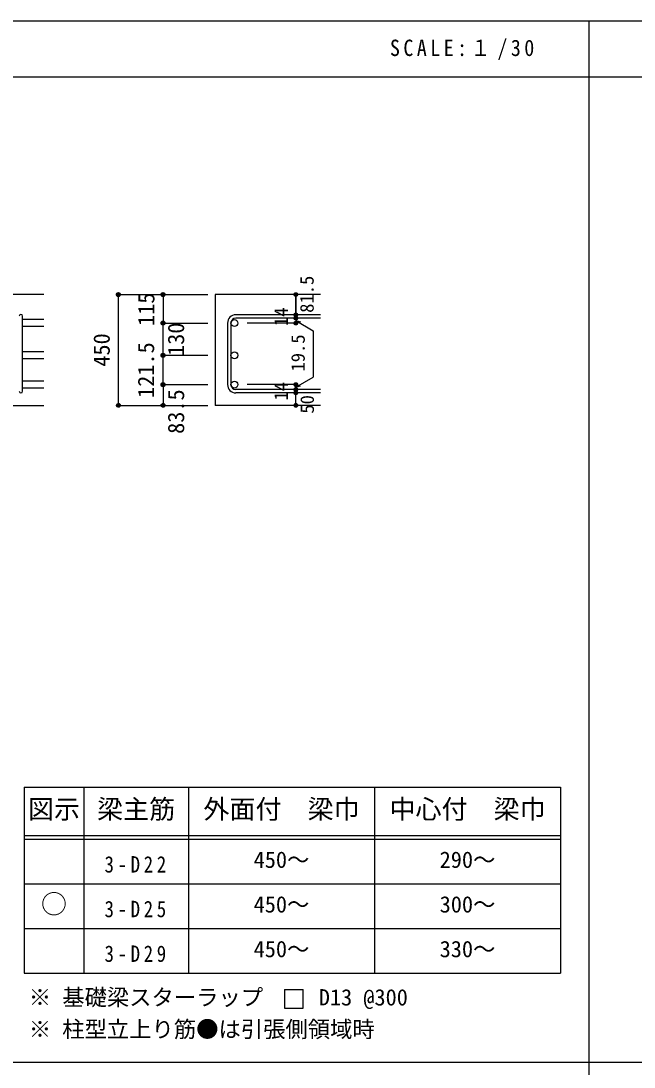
# Model space of a CAD drawing. Units: millimetres at full size, sheet at 1:30, with parts at other scales. Extents: x -5973 to 5954, y -4195 to 4201.
# Drawn here: x -3414 to -942, y -15 to 4201 of the extents above; entities that cross this region are included whole.
import ezdxf
from ezdxf.enums import TextEntityAlignment as Align

# ---------------------------------------------------------------- set-up
doc = ezdxf.new("R2010")
doc.units = ezdxf.units.MM
doc.header["$LTSCALE"] = 30
doc.header["$PDMODE"] = 32
doc.header["$PDSIZE"] = 15
for name, color, linetype in [('0-1', 2, 'Continuous'), ('0-5', 7, 'Continuous'), ('0-6', 7, 'Continuous'), ('0-D', 4, 'Continuous'), ('6-7_文字', 7, 'Continuous'), ('6-E_枠', 7, 'Continuous'), ('F-0_枠', 6, 'Continuous')]:
    doc.layers.add(name, color=color, linetype=linetype)
doc.styles.add('ＭＳ ゴシック', font='')
doc.styles.get('ＭＳ ゴシック').set_extended_font_data('MS Gothic')

msp = doc.modelspace()

# ---------------------------------------------------------------- linework, layer by layer
at = {"layer": '0-1'}
for p, q in [((-3320.8, 3098.3), (-4870.8, 3098.3)), ((-2205.8, 3098.3), (-2630.8, 3098.3)), ((-2630.8, 3098.3), (-2630.8, 2651.8)), ((-3720.8, 2651.8), (-3320.8, 2651.8)), ((-2205.8, 2651.8), (-2630.8, 2651.8))]:
    msp.add_line(p, q, dxfattribs=at)
at = {"layer": '0-5'}
for p, q in [((-3320.8, 2997.37), (-3406.8, 2997.37)), ((-3320.8, 2969.37), (-3406.8, 2969.37)), ((-3320.8, 2867.37), (-3406.8, 2867.37)), ((-3320.8, 2839.37), (-3406.8, 2839.37)), ((-3320.8, 2749.3), (-3406.8, 2749.3)), ((-3320.8, 2721.3), (-3406.8, 2721.3))]:
    msp.add_line(p, q, dxfattribs=at)
at = {"layer": '0-5', "color": 3}
for centre in [(-2552.8, 2983.37), (-2552.8, 2853.37), (-2552.8, 2735.3)]:
    msp.add_circle(centre, 14, dxfattribs=at)
at = {"layer": '0-6'}
for p, q in [((-3406.8, 2708.8), (-3406.8, 3011.37)), ((-2205.8, 3016.87), (-2547.3, 3016.87)), ((-2205.8, 3002.87), (-2547.3, 3002.87)), ((-2580.8, 2983.37), (-2580.8, 2735.3)), ((-2566.8, 2983.37), (-2566.8, 2735.3)), ((-2205.8, 2715.8), (-2547.3, 2715.8)), ((-2205.8, 2701.8), (-2547.3, 2701.8))]:
    msp.add_line(p, q, dxfattribs=at)
for centre, radius, start, end in [((-3413.8, 3011.37), 7, 0, 180), ((-2547.3, 2983.37), 33.5, 90, 180), ((-2547.3, 2983.37), 19.5, 90, 180), ((-3413.8, 2708.8), 7, 180, 0), ((-2547.3, 2735.3), 33.5, 180, 270), ((-2547.3, 2735.3), 19.5, 180, 270)]:
    msp.add_arc(centre, radius, start, end, dxfattribs=at)
at = {"layer": '0-D'}
for p, q in [((-3020.8, 3098.3), (-2840.8, 3098.3)), ((-3020.8, 3098.3), (-2840.8, 3098.3)), ((-3020.8, 2651.8), (-3020.8, 3098.3)), ((-2840.8, 3098.3), (-2660.8, 3098.3)), ((-2840.8, 3098.3), (-2660.8, 3098.3)), ((-2840.8, 3098.3), (-2840.8, 2983.37)), ((-2305.8, 3002.87), (-2305.8, 3016.87)), ((-2305.8, 3002.87), (-2305.8, 2983.37)), ((-2840.8, 2983.37), (-2660.8, 2983.37)), ((-2840.8, 2983.37), (-2660.8, 2983.37)), ((-2840.8, 2818.58), (-2840.8, 2983.37)), ((-2305.8, 2983.37), (-2501.89, 2983.37)), ((-2305.8, 2993.12), (-2286.48, 2987.94)), ((-2305.8, 2993.12), (-2235.74, 2952.67)), ((-2235.74, 2952.67), (-2235.74, 2766)), ((-2840.8, 2853.37), (-2660.8, 2853.37)), ((-2840.8, 2735.3), (-2840.8, 2818.58)), ((-2305.8, 2725.55), (-2235.74, 2766)), ((-2840.8, 2735.3), (-2660.8, 2735.3)), ((-2840.8, 2735.3), (-2840.8, 2651.8)), ((-2305.8, 2735.3), (-2501.89, 2735.3)), ((-2305.8, 2715.8), (-2305.8, 2735.3)), ((-2305.8, 2725.55), (-2286.48, 2730.73)), ((-2305.8, 2701.8), (-2305.8, 2715.8)), ((-2305.8, 2651.8), (-2305.8, 2701.8)), ((-3020.8, 2651.8), (-2840.8, 2651.8)), ((-2840.8, 2651.8), (-2660.8, 2651.8))]:
    msp.add_line(p, q, dxfattribs=at)
msp.add_lwpolyline([(-2305.8, 3098.3), (-2305.8, 3016.87), (-2305.8, 3098.3)], dxfattribs=at)
for centre, radius in [((-3020.8, 3098.3), 8), ((-3020.8, 3098.3), 7.2), ((-3020.8, 3098.3), 6.4), ((-3020.8, 3098.3), 5.6), ((-3020.8, 3098.3), 4.8), ((-3020.8, 3098.3), 4), ((-3020.8, 3098.3), 3.2), ((-3020.8, 3098.3), 2.4), ((-3020.8, 3098.3), 1.6), ((-3020.8, 3098.3), 0.8), ((-2840.8, 3098.3), 8), ((-2840.8, 3098.3), 7.2), ((-2840.8, 3098.3), 6.4), ((-2840.8, 3098.3), 5.6), ((-2840.8, 3098.3), 4.8), ((-2840.8, 3098.3), 4), ((-2840.8, 3098.3), 3.2), ((-2840.8, 3098.3), 2.4), ((-2840.8, 3098.3), 1.6), ((-2840.8, 3098.3), 0.8), ((-2305.8, 3098.3), 4), ((-2305.8, 3098.3), 3.6), ((-2305.8, 3098.3), 3.2), ((-2305.8, 3098.3), 2.8), ((-2305.8, 3098.3), 2.4), ((-2305.8, 3098.3), 2), ((-2305.8, 3098.3), 1.6), ((-2305.8, 3098.3), 1.2), ((-2305.8, 3098.3), 0.8), ((-2305.8, 3098.3), 0.4), ((-2305.8, 3016.87), 4), ((-2305.8, 3002.87), 4), ((-2305.8, 3016.87), 3.6), ((-2305.8, 3002.87), 3.6), ((-2305.8, 3016.87), 3.2), ((-2305.8, 3002.87), 3.2), ((-2305.8, 3016.87), 2.8), ((-2305.8, 3002.87), 2.8), ((-2305.8, 3016.87), 2.4), ((-2305.8, 3002.87), 2.4), ((-2305.8, 3016.87), 2), ((-2305.8, 3002.87), 2), ((-2305.8, 3016.87), 1.6), ((-2305.8, 3002.87), 1.6), ((-2305.8, 3016.87), 1.2), ((-2305.8, 3002.87), 1.2), ((-2305.8, 3016.87), 0.8), ((-2305.8, 3002.87), 0.8), ((-2305.8, 3016.87), 0.4), ((-2305.8, 3002.87), 0.4), ((-2840.8, 2983.37), 8), ((-2840.8, 2983.37), 7.2), ((-2840.8, 2983.37), 6.4), ((-2840.8, 2983.37), 5.6), ((-2840.8, 2983.37), 4.8), ((-2840.8, 2983.37), 4), ((-2840.8, 2983.37), 3.2), ((-2840.8, 2983.37), 2.4), ((-2840.8, 2983.37), 1.6), ((-2840.8, 2983.37), 0.8), ((-2305.8, 2983.37), 4), ((-2305.8, 2983.37), 3.6), ((-2305.8, 2983.37), 3.2), ((-2305.8, 2983.37), 2.8), ((-2305.8, 2983.37), 2.4), ((-2305.8, 2983.37), 2), ((-2305.8, 2983.37), 1.6), ((-2305.8, 2983.37), 1.2), ((-2305.8, 2983.37), 0.8), ((-2305.8, 2983.37), 0.4), ((-2840.8, 2853.37), 8), ((-2840.8, 2853.37), 7.2), ((-2840.8, 2853.37), 6.4), ((-2840.8, 2853.37), 5.6), ((-2840.8, 2853.37), 4.8), ((-2840.8, 2853.37), 4), ((-2840.8, 2853.37), 3.2), ((-2840.8, 2853.37), 2.4), ((-2840.8, 2853.37), 1.6), ((-2840.8, 2853.37), 0.8), ((-2840.8, 2735.3), 8), ((-2840.8, 2735.3), 7.2), ((-2840.8, 2735.3), 6.4), ((-2840.8, 2735.3), 5.6), ((-2840.8, 2735.3), 4.8), ((-2840.8, 2735.3), 4), ((-2840.8, 2735.3), 3.2), ((-2840.8, 2735.3), 2.4), ((-2840.8, 2735.3), 1.6), ((-2840.8, 2735.3), 0.8), ((-2305.8, 2735.3), 4), ((-2305.8, 2715.8), 4), ((-2305.8, 2701.8), 4), ((-2305.8, 2735.3), 3.6), ((-2305.8, 2715.8), 3.6), ((-2305.8, 2701.8), 3.6), ((-2305.8, 2735.3), 3.2), ((-2305.8, 2715.8), 3.2), ((-2305.8, 2701.8), 3.2), ((-2305.8, 2735.3), 2.8), ((-2305.8, 2715.8), 2.8), ((-2305.8, 2701.8), 2.8), ((-2305.8, 2735.3), 2.4), ((-2305.8, 2715.8), 2.4), ((-2305.8, 2701.8), 2.4), ((-2305.8, 2735.3), 2), ((-2305.8, 2715.8), 2), ((-2305.8, 2701.8), 2), ((-2305.8, 2735.3), 1.6), ((-2305.8, 2715.8), 1.6), ((-2305.8, 2701.8), 1.6), ((-2305.8, 2735.3), 1.2), ((-2305.8, 2715.8), 1.2), ((-2305.8, 2701.8), 1.2), ((-2305.8, 2735.3), 0.8), ((-2305.8, 2715.8), 0.8), ((-2305.8, 2701.8), 0.8), ((-2305.8, 2735.3), 0.4), ((-2305.8, 2715.8), 0.4), ((-2305.8, 2701.8), 0.4), ((-3020.8, 2651.8), 7.2), ((-3020.8, 2651.8), 6.4), ((-3020.8, 2651.8), 5.6), ((-3020.8, 2651.8), 4.8), ((-2840.8, 2651.8), 7.2), ((-2840.8, 2651.8), 6.4), ((-2840.8, 2651.8), 5.6), ((-2840.8, 2651.8), 4.8), ((-3020.8, 2651.8), 4), ((-3020.8, 2651.8), 3.2), ((-3020.8, 2651.8), 2.4), ((-3020.8, 2651.8), 1.6), ((-3020.8, 2651.8), 0.8), ((-2840.8, 2651.8), 4), ((-2840.8, 2651.8), 3.2), ((-2840.8, 2651.8), 2.4), ((-2840.8, 2651.8), 1.6), ((-2840.8, 2651.8), 0.8), ((-2305.8, 2651.8), 4), ((-2305.8, 2651.8), 3.6), ((-2305.8, 2651.8), 3.2), ((-2305.8, 2651.8), 2.8), ((-2305.8, 2651.8), 2.4), ((-2305.8, 2651.8), 2), ((-2305.8, 2651.8), 1.6), ((-2305.8, 2651.8), 1.2), ((-2305.8, 2651.8), 0.8), ((-2305.8, 2651.8), 0.4)]:
    msp.add_circle(centre, radius, dxfattribs=at)
at = {"layer": '0-D', "color": 7}
for p in [(-3020.8, 3098.3), (-2840.8, 3098.3), (-2305.8, 3098.3), (-2305.8, 3016.87), (-2305.8, 3002.87), (-2840.8, 2983.37), (-2305.8, 2983.37), (-2840.8, 2853.37), (-2840.8, 2735.3), (-2305.8, 2735.3), (-2305.8, 2735.3), (-2305.8, 2715.8), (-2305.8, 2701.8), (-3020.8, 2651.8), (-2840.8, 2651.8), (-2305.8, 2651.8)]:
    msp.add_point(p, dxfattribs=at)
at = {"layer": '6-7_文字'}
for q in [(-2350.42, 222.82), (-2275.42, 297.82)]:
    msp.add_line((-2350.42, 297.82), q, dxfattribs=at)
msp.add_lwpolyline([(-2350.42, 222.82), (-2275.42, 222.82), (-2275.42, 297.82)], dxfattribs=at)
at = {"layer": '6-E_枠', "color": 3}
for p, q in [((-3400.52, 1112.77), (-3400.52, 362.77)), ((-3400.52, 1112.77), (-1238, 1112.77)), ((-1238, 1112.77), (-1238, 362.77)), ((-3400.52, 362.77), (-1238, 362.77))]:
    msp.add_line(p, q, dxfattribs=at)
at = {"layer": '6-E_枠'}
for p, q in [((-3160.52, 1112.77), (-3160.52, 362.77)), ((-2738, 1112.77), (-2738, 362.77)), ((-1988, 1112.77), (-1988, 362.77)), ((-3400.52, 917.77), (-1238, 917.77)), ((-3400.52, 902.77), (-1238, 902.77)), ((-3400.52, 722.77), (-1238, 722.77)), ((-3400.52, 542.77), (-1238, 542.77))]:
    msp.add_line(p, q, dxfattribs=at)
at = {"layer": 'F-0_枠'}
msp.add_line((-5972.88, 4201.15), (5954.1, 4201.15), dxfattribs=at)
at = {"layer": 'F-0_枠', "color": 2}
for p, q in [((-1124.64, 4201.15), (-1124.64, -4195.24)), ((-5972.88, 3976.15), (3723.6, 3976.15)), ((3723.6, 2.95), (-5972.88, 2.95))]:
    msp.add_line(p, q, dxfattribs=at)

# ---------------------------------------------------------------- texts
at = {"layer": '0-D', "style": 'ＭＳ ゴシック'}
for s, height, p in [('81.5', 54.99, (-2216.9, 3024.71)), ('115', 65.98, (-2855.85, 2971.45)), ('14', 54.99, (-2321.03, 2971.44)), ('130', 65.98, (-2735.94, 2850.82)), ('450', 65.98, (-3035.8, 2807.55)), ('19.5', 54.99, (-2252.76, 2788.06)), ('121.5', 65.98, (-2856.81, 2681.5)), ('14', 54.99, (-2321.06, 2671.12)), ('83.5', 65.98, (-2735.8, 2536.8)), ('50', 54.99, (-2215.8, 2618.3))]:
    msp.add_text(s, height=height, rotation=90, dxfattribs=at).set_placement(p, align=Align.BOTTOM_LEFT)
at = {"layer": '6-7_文字', "color": 2, "style": 'ＭＳ ゴシック'}
for s, p in [('図示', (-3385.52, 962.77)), ('梁主筋', (-3106.76, 962.77)), ('外面付\u3000梁巾', (-2678, 962.77)), ('中心付\u3000梁巾', (-1928, 962.77)), ('○', (-3333.02, 580.27))]:
    msp.add_text(s, height=76.98, dxfattribs=at).set_placement(p, align=Align.BOTTOM_LEFT)
at = {"layer": '6-7_文字', "style": 'ＭＳ ゴシック'}
for s, p in [('450～', (-2475.5, 767.77)), ('290～', (-1725.5, 767.77)), ('450～', (-2475.5, 587.77)), ('300～', (-1725.5, 587.77)), ('450～', (-2475.5, 407.77)), ('330～', (-1725.5, 407.77)), ('※ 基礎梁スターラップ     D13 @300', (-3381.96, 213.19)), ('※ 柱型立上り筋●は引張側領域時', (-3381.96, 84.68))]:
    msp.add_text(s, height=65.98, dxfattribs=at).set_placement(p, align=Align.BOTTOM_LEFT)
at = {"layer": '6-7_文字', "color": 2, "insert": (-1925.98, 4043.65), "char_height": 65.98, "attachment_point": 7, "style": 'ＭＳ ゴシック'}
msp.add_mtext('\\T1.34;\\W0.9;SCALE:１/30', dxfattribs=at)
at = {"layer": '6-7_文字', "char_height": 65.98, "attachment_point": 7, "style": 'ＭＳ ゴシック'}
for s, insert in [('\\T1.38;\\W0.85;3-D22', (-3076.76, 767.77)), ('\\T1.38;\\W0.85;3-D25', (-3076.76, 587.77)), ('\\T1.38;\\W0.85;3-D29', (-3076.76, 407.77))]:
    msp.add_mtext(s, dxfattribs=dict(at, insert=insert))

doc.saveas('drawing.dxf')
